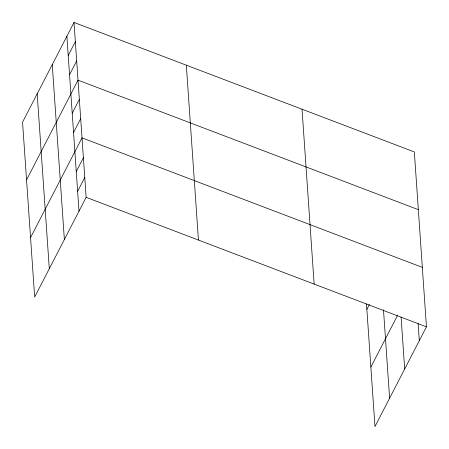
<?xml version="1.0" encoding="UTF-8"?>
<svg xmlns="http://www.w3.org/2000/svg" width="449" height="449" viewBox="0 0 449 449"><rect width="100%" height="100%" fill="white"/><g stroke="black" fill="none" stroke-linecap="round" stroke-linejoin="round"><path stroke-width="0.67" d="M74.018 22.45L22.551 122.173L34.668 297.053L86.141 197.33L74.018 22.45L414.332 151.947L426.449 326.827L374.982 426.55L366.479 303.883M68.214 55.519L75.353 41.69M69.55 74.753L76.689 60.924M26.547 179.886L78.019 80.163L418.333 209.655M72.216 113.227L79.355 99.397M73.546 132.466L80.685 118.637M30.549 237.594L82.021 137.871L422.329 267.368M76.257 171.524L83.391 157.689M77.626 191.341L84.766 177.512M366.861 309.378L369.404 304.45M370.857 367.091L397.674 315.136M86.141 197.33L426.449 326.827M418.131 323.572L419.315 340.656M401.08 317.061L404.684 368.999M383.491 309.889L389.609 398.207M302.031 109.214L314.148 284.094M186.324 65.184L198.441 240.063M66.884 36.279L79.002 211.159M52.252 64.628L64.37 239.508M37.177 93.83L49.3 268.71"/></g></svg>
